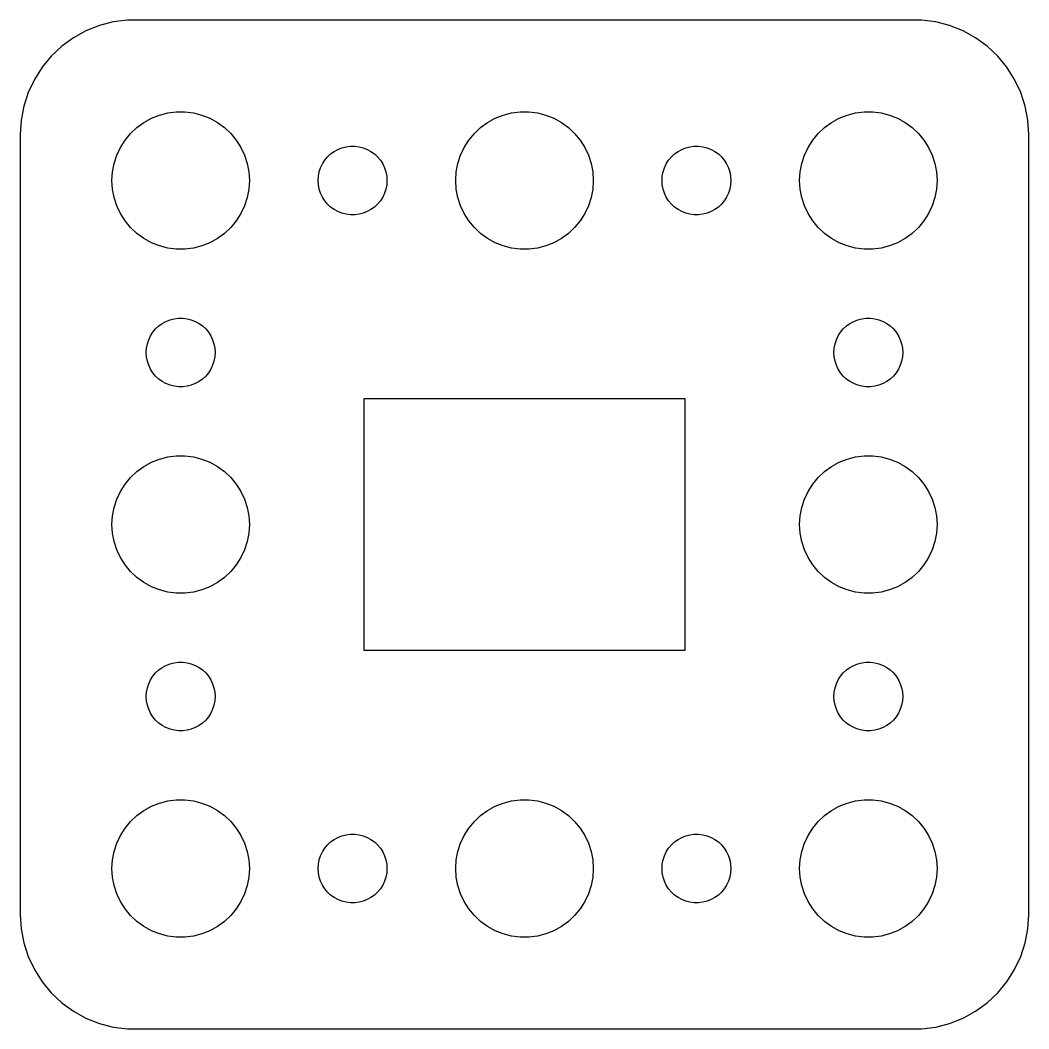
# Model space of a CAD drawing. Header units: metres. Extents: x -22 to 22, y 86 to 184.
# Drawn here: x -22 to 22, y 140.01 to 183.99 of the extents above; entities that cross this region are included whole.
import ezdxf

# ---------------------------------------------------------------- set-up
doc = ezdxf.new("R2010")
doc.units = ezdxf.units.M

msp = doc.modelspace()

# ---------------------------------------------------------------- linework, layer by layer
for p, q in [((-17.3139, 183.99), (-17.9369, 183.911)), ((17.3139, 183.99), (-17.3139, 183.99)), ((17.9369, 183.911), (17.3139, 183.99)), ((-19.1289, 183.524), (-19.6791, 183.222)), ((-18.5451, 183.755), (-19.1289, 183.524)), ((-17.9369, 183.911), (-18.5451, 183.755)), ((18.5451, 183.755), (17.9369, 183.911)), ((19.1289, 183.524), (18.5451, 183.755)), ((19.6791, 183.222), (19.1289, 183.524)), ((-19.6791, 183.222), (-20.1871, 182.853)), ((20.1871, 182.853), (19.6791, 183.222)), ((-20.1871, 182.853), (-20.6448, 182.423)), ((20.6448, 182.423), (20.1871, 182.853)), ((-20.6448, 182.423), (-21.0451, 181.939)), ((21.0451, 181.939), (20.6448, 182.423)), ((-21.0451, 181.939), (-21.3815, 181.409)), ((21.3815, 181.409), (21.0451, 181.939)), ((-21.3815, 181.409), (-21.6489, 180.841)), ((21.6489, 180.841), (21.3815, 181.409)), ((-21.6489, 180.841), (-21.8429, 180.243)), ((21.8429, 180.243), (21.6489, 180.841)), ((-21.8429, 180.243), (-21.9606, 179.627)), ((-15.5621, 179.947), (-15.1884, 179.994)), ((-15.1884, 179.994), (-14.8116, 179.994)), ((-14.8116, 179.994), (-14.4379, 179.947)), ((-0.56213, 179.947), (-0.18837, 179.994)), ((-0.18837, 179.994), (0.18837, 179.994)), ((0.18837, 179.994), (0.56213, 179.947)), ((14.4379, 179.947), (14.8116, 179.994)), ((14.8116, 179.994), (15.1884, 179.994)), ((15.1884, 179.994), (15.5621, 179.947)), ((21.9606, 179.627), (21.8429, 180.243)), ((-21.9606, 179.627), (-22, 179)), ((-16.9123, 179.312), (-16.6075, 179.533)), ((-16.6075, 179.533), (-16.2773, 179.714)), ((-16.2773, 179.714), (-15.927, 179.853)), ((-15.927, 179.853), (-15.5621, 179.947)), ((-14.4379, 179.947), (-14.0729, 179.853)), ((-14.0729, 179.853), (-13.7227, 179.714)), ((-13.7227, 179.714), (-13.3925, 179.533)), ((-13.3925, 179.533), (-13.0877, 179.312)), ((-1.91226, 179.312), (-1.60747, 179.533)), ((-1.60747, 179.533), (-1.27733, 179.714)), ((-1.27733, 179.714), (-0.92705, 179.853)), ((-0.92705, 179.853), (-0.56213, 179.947)), ((0.56213, 179.947), (0.92705, 179.853)), ((0.92705, 179.853), (1.27733, 179.714)), ((1.27733, 179.714), (1.60747, 179.533)), ((1.60747, 179.533), (1.91226, 179.312)), ((13.0877, 179.312), (13.3925, 179.533)), ((13.3925, 179.533), (13.7227, 179.714)), ((13.7227, 179.714), (14.0729, 179.853)), ((14.0729, 179.853), (14.4379, 179.947)), ((15.5621, 179.947), (15.927, 179.853)), ((15.927, 179.853), (16.2773, 179.714)), ((16.2773, 179.714), (16.6075, 179.533)), ((16.6075, 179.533), (16.9123, 179.312)), ((22, 179), (21.9606, 179.627)), ((-17.1869, 179.054), (-16.9123, 179.312)), ((-13.0877, 179.312), (-12.8131, 179.054)), ((-2.1869, 179.054), (-1.91226, 179.312)), ((1.91226, 179.312), (2.1869, 179.054)), ((12.8131, 179.054), (13.0877, 179.312)), ((16.9123, 179.312), (17.1869, 179.054)), ((-22, 179), (-22, 145)), ((-17.6289, 178.445), (-17.427, 178.763)), ((-17.427, 178.763), (-17.1869, 179.054)), ((-12.8131, 179.054), (-12.5729, 178.763)), ((-12.5729, 178.763), (-12.3711, 178.445)), ((-2.62891, 178.445), (-2.42705, 178.763)), ((-2.42705, 178.763), (-2.1869, 179.054)), ((2.1869, 179.054), (2.42705, 178.763)), ((2.42705, 178.763), (2.62891, 178.445)), ((12.3711, 178.445), (12.5729, 178.763)), ((12.5729, 178.763), (12.8131, 179.054)), ((17.1869, 179.054), (17.427, 178.763)), ((17.427, 178.763), (17.6289, 178.445)), ((22, 145), (22, 179)), ((-17.7893, 178.104), (-17.6289, 178.445)), ((-12.3711, 178.445), (-12.2107, 178.104)), ((-8.45613, 178.156), (-8.30373, 178.266)), ((-8.30373, 178.266), (-8.13866, 178.357)), ((-8.13866, 178.357), (-7.96352, 178.427)), ((-7.96352, 178.427), (-7.78107, 178.473)), ((-7.78107, 178.473), (-7.59418, 178.497)), ((-7.59418, 178.497), (-7.40581, 178.497)), ((-7.40581, 178.497), (-7.21892, 178.473)), ((-7.21892, 178.473), (-7.03647, 178.427)), ((-7.03647, 178.427), (-6.86133, 178.357)), ((-6.86133, 178.357), (-6.69626, 178.266)), ((-6.69626, 178.266), (-6.54385, 178.156)), ((-2.78932, 178.104), (-2.62891, 178.445)), ((2.62891, 178.445), (2.78932, 178.104)), ((6.54385, 178.156), (6.69626, 178.266)), ((6.69626, 178.266), (6.86133, 178.357)), ((6.86133, 178.357), (7.03647, 178.427)), ((7.03647, 178.427), (7.21892, 178.473)), ((7.21892, 178.473), (7.40581, 178.497)), ((7.40581, 178.497), (7.59418, 178.497)), ((7.59418, 178.497), (7.78107, 178.473)), ((7.78107, 178.473), (7.96352, 178.427)), ((7.96352, 178.427), (8.13866, 178.357)), ((8.13866, 178.357), (8.30373, 178.266)), ((8.30373, 178.266), (8.45613, 178.156)), ((12.2107, 178.104), (12.3711, 178.445)), ((17.6289, 178.445), (17.7893, 178.104)), ((-17.9057, 177.746), (-17.7893, 178.104)), ((-12.2107, 178.104), (-12.0942, 177.746)), ((-8.81445, 177.723), (-8.71352, 177.882)), ((-8.71352, 177.882), (-8.59344, 178.027)), ((-8.59344, 178.027), (-8.45613, 178.156)), ((-6.54385, 178.156), (-6.40654, 178.027)), ((-6.40654, 178.027), (-6.28647, 177.882)), ((-6.28647, 177.882), (-6.18553, 177.723)), ((-2.90575, 177.746), (-2.78932, 178.104)), ((2.78932, 178.104), (2.90575, 177.746)), ((6.18553, 177.723), (6.28647, 177.882)), ((6.28647, 177.882), (6.40654, 178.027)), ((6.40654, 178.027), (6.54385, 178.156)), ((8.45613, 178.156), (8.59344, 178.027)), ((8.59344, 178.027), (8.71352, 177.882)), ((8.71352, 177.882), (8.81445, 177.723)), ((12.0942, 177.746), (12.2107, 178.104)), ((17.7893, 178.104), (17.9057, 177.746)), ((-18, 177), (-17.9763, 177.376)), ((-17.9763, 177.376), (-17.9057, 177.746)), ((-12.0942, 177.746), (-12.0237, 177.376)), ((-12.0237, 177.376), (-12, 177)), ((-8.98816, 177.188), (-8.95287, 177.373)), ((-8.95287, 177.373), (-8.89465, 177.552)), ((-8.89465, 177.552), (-8.81445, 177.723)), ((-6.18553, 177.723), (-6.10533, 177.552)), ((-6.10533, 177.552), (-6.04712, 177.373)), ((-6.04712, 177.373), (-6.01183, 177.188)), ((-3, 177), (-2.97633, 177.376)), ((-2.97633, 177.376), (-2.90575, 177.746)), ((2.90575, 177.746), (2.97633, 177.376)), ((2.97633, 177.376), (3, 177)), ((6.01183, 177.188), (6.04712, 177.373)), ((6.04712, 177.373), (6.10533, 177.552)), ((6.10533, 177.552), (6.18553, 177.723)), ((8.81445, 177.723), (8.89465, 177.552)), ((8.89465, 177.552), (8.95287, 177.373)), ((8.95287, 177.373), (8.98816, 177.188)), ((12, 177), (12.0237, 177.376)), ((12.0237, 177.376), (12.0942, 177.746)), ((17.9057, 177.746), (17.9763, 177.376)), ((17.9763, 177.376), (18, 177)), ((-17.9763, 176.624), (-18, 177)), ((-12, 177), (-12.0237, 176.624)), ((-9, 177), (-8.98816, 177.188)), ((-8.98816, 176.812), (-9, 177)), ((-6.01183, 177.188), (-6, 177)), ((-6, 177), (-6.01183, 176.812)), ((-2.97633, 176.624), (-3, 177)), ((3, 177), (2.97633, 176.624)), ((6, 177), (6.01183, 177.188)), ((6.01183, 176.812), (6, 177)), ((8.98816, 177.188), (9, 177)), ((9, 177), (8.98816, 176.812)), ((12.0237, 176.624), (12, 177)), ((18, 177), (17.9763, 176.624)), ((-17.9057, 176.254), (-17.9763, 176.624)), ((-12.0237, 176.624), (-12.0942, 176.254)), ((-8.95287, 176.627), (-8.98816, 176.812)), ((-8.89465, 176.448), (-8.95287, 176.627)), ((-8.81445, 176.277), (-8.89465, 176.448)), ((-6.10533, 176.448), (-6.18553, 176.277)), ((-6.04712, 176.627), (-6.10533, 176.448)), ((-6.01183, 176.812), (-6.04712, 176.627)), ((-2.90575, 176.254), (-2.97633, 176.624)), ((2.97633, 176.624), (2.90575, 176.254)), ((6.04712, 176.627), (6.01183, 176.812)), ((6.10533, 176.448), (6.04712, 176.627)), ((6.18553, 176.277), (6.10533, 176.448)), ((8.89465, 176.448), (8.81445, 176.277)), ((8.95287, 176.627), (8.89465, 176.448)), ((8.98816, 176.812), (8.95287, 176.627)), ((12.0942, 176.254), (12.0237, 176.624)), ((17.9763, 176.624), (17.9057, 176.254)), ((-17.7893, 175.896), (-17.9057, 176.254)), ((-12.0942, 176.254), (-12.2107, 175.896)), ((-8.71352, 176.118), (-8.81445, 176.277)), ((-8.59344, 175.973), (-8.71352, 176.118)), ((-6.28647, 176.118), (-6.40654, 175.973)), ((-6.18553, 176.277), (-6.28647, 176.118)), ((-2.78932, 175.896), (-2.90575, 176.254)), ((2.90575, 176.254), (2.78932, 175.896)), ((6.28647, 176.118), (6.18553, 176.277)), ((6.40654, 175.973), (6.28647, 176.118)), ((8.71352, 176.118), (8.59344, 175.973)), ((8.81445, 176.277), (8.71352, 176.118)), ((12.2107, 175.896), (12.0942, 176.254)), ((17.9057, 176.254), (17.7893, 175.896)), ((-17.6289, 175.555), (-17.7893, 175.896)), ((-12.2107, 175.896), (-12.3711, 175.555)), ((-8.45613, 175.844), (-8.59344, 175.973)), ((-8.30373, 175.734), (-8.45613, 175.844)), ((-8.13866, 175.643), (-8.30373, 175.734)), ((-7.96352, 175.573), (-8.13866, 175.643)), ((-7.78107, 175.527), (-7.96352, 175.573)), ((-7.03647, 175.573), (-7.21892, 175.527)), ((-6.86133, 175.643), (-7.03647, 175.573)), ((-6.69626, 175.734), (-6.86133, 175.643)), ((-6.54385, 175.844), (-6.69626, 175.734)), ((-6.40654, 175.973), (-6.54385, 175.844)), ((-2.62891, 175.555), (-2.78932, 175.896)), ((2.78932, 175.896), (2.62891, 175.555)), ((6.54385, 175.844), (6.40654, 175.973)), ((6.69626, 175.734), (6.54385, 175.844)), ((6.86133, 175.643), (6.69626, 175.734)), ((7.03647, 175.573), (6.86133, 175.643)), ((7.21892, 175.527), (7.03647, 175.573)), ((7.96352, 175.573), (7.78107, 175.527)), ((8.13866, 175.643), (7.96352, 175.573)), ((8.30373, 175.734), (8.13866, 175.643)), ((8.45613, 175.844), (8.30373, 175.734)), ((8.59344, 175.973), (8.45613, 175.844)), ((12.3711, 175.555), (12.2107, 175.896)), ((17.7893, 175.896), (17.6289, 175.555)), ((-17.427, 175.237), (-17.6289, 175.555)), ((-17.1869, 174.946), (-17.427, 175.237)), ((-12.5729, 175.237), (-12.8131, 174.946)), ((-12.3711, 175.555), (-12.5729, 175.237)), ((-7.59418, 175.503), (-7.78107, 175.527)), ((-7.40581, 175.503), (-7.59418, 175.503)), ((-7.21892, 175.527), (-7.40581, 175.503)), ((-2.42705, 175.237), (-2.62891, 175.555)), ((-2.1869, 174.946), (-2.42705, 175.237)), ((2.42705, 175.237), (2.1869, 174.946)), ((2.62891, 175.555), (2.42705, 175.237)), ((7.40581, 175.503), (7.21892, 175.527)), ((7.59418, 175.503), (7.40581, 175.503)), ((7.78107, 175.527), (7.59418, 175.503)), ((12.5729, 175.237), (12.3711, 175.555)), ((12.8131, 174.946), (12.5729, 175.237)), ((17.427, 175.237), (17.1869, 174.946)), ((17.6289, 175.555), (17.427, 175.237)), ((-16.9123, 174.688), (-17.1869, 174.946)), ((-16.6075, 174.467), (-16.9123, 174.688)), ((-13.0877, 174.688), (-13.3925, 174.467)), ((-12.8131, 174.946), (-13.0877, 174.688)), ((-1.91226, 174.688), (-2.1869, 174.946)), ((-1.60747, 174.467), (-1.91226, 174.688)), ((1.91226, 174.688), (1.60747, 174.467)), ((2.1869, 174.946), (1.91226, 174.688)), ((13.0877, 174.688), (12.8131, 174.946)), ((13.3925, 174.467), (13.0877, 174.688)), ((16.9123, 174.688), (16.6075, 174.467)), ((17.1869, 174.946), (16.9123, 174.688)), ((-16.2773, 174.286), (-16.6075, 174.467)), ((-15.927, 174.147), (-16.2773, 174.286)), ((-13.7227, 174.286), (-14.0729, 174.147)), ((-13.3925, 174.467), (-13.7227, 174.286)), ((-1.27733, 174.286), (-1.60747, 174.467)), ((-0.92705, 174.147), (-1.27733, 174.286)), ((1.27733, 174.286), (0.92705, 174.147)), ((1.60747, 174.467), (1.27733, 174.286)), ((13.7227, 174.286), (13.3925, 174.467)), ((14.0729, 174.147), (13.7227, 174.286)), ((16.2773, 174.286), (15.927, 174.147)), ((16.6075, 174.467), (16.2773, 174.286)), ((-15.5621, 174.053), (-15.927, 174.147)), ((-15.1884, 174.006), (-15.5621, 174.053)), ((-14.8116, 174.006), (-15.1884, 174.006)), ((-14.4379, 174.053), (-14.8116, 174.006)), ((-14.0729, 174.147), (-14.4379, 174.053)), ((-0.56213, 174.053), (-0.92705, 174.147)), ((-0.18837, 174.006), (-0.56213, 174.053)), ((0.18837, 174.006), (-0.18837, 174.006)), ((0.56213, 174.053), (0.18837, 174.006)), ((0.92705, 174.147), (0.56213, 174.053)), ((14.4379, 174.053), (14.0729, 174.147)), ((14.8116, 174.006), (14.4379, 174.053)), ((15.1884, 174.006), (14.8116, 174.006)), ((15.5621, 174.053), (15.1884, 174.006)), ((15.927, 174.147), (15.5621, 174.053)), ((-15.9561, 170.656), (-15.8037, 170.766)), ((-15.8037, 170.766), (-15.6387, 170.857)), ((-15.6387, 170.857), (-15.4635, 170.927)), ((-15.4635, 170.927), (-15.2811, 170.973)), ((-15.2811, 170.973), (-15.0942, 170.997)), ((-15.0942, 170.997), (-14.9058, 170.997)), ((-14.9058, 170.997), (-14.7189, 170.973)), ((-14.7189, 170.973), (-14.5365, 170.927)), ((-14.5365, 170.927), (-14.3613, 170.857)), ((-14.3613, 170.857), (-14.1963, 170.766)), ((-14.1963, 170.766), (-14.0439, 170.656)), ((14.0439, 170.656), (14.1963, 170.766)), ((14.1963, 170.766), (14.3613, 170.857)), ((14.3613, 170.857), (14.5365, 170.927)), ((14.5365, 170.927), (14.7189, 170.973)), ((14.7189, 170.973), (14.9058, 170.997)), ((14.9058, 170.997), (15.0942, 170.997)), ((15.0942, 170.997), (15.2811, 170.973)), ((15.2811, 170.973), (15.4635, 170.927)), ((15.4635, 170.927), (15.6387, 170.857)), ((15.6387, 170.857), (15.8037, 170.766)), ((15.8037, 170.766), (15.9561, 170.656)), ((-16.3145, 170.223), (-16.2135, 170.382)), ((-16.2135, 170.382), (-16.0934, 170.527)), ((-16.0934, 170.527), (-15.9561, 170.656)), ((-14.0439, 170.656), (-13.9065, 170.527)), ((-13.9065, 170.527), (-13.7865, 170.382)), ((-13.7865, 170.382), (-13.6855, 170.223)), ((13.6855, 170.223), (13.7865, 170.382)), ((13.7865, 170.382), (13.9065, 170.527)), ((13.9065, 170.527), (14.0439, 170.656)), ((15.9561, 170.656), (16.0934, 170.527)), ((16.0934, 170.527), (16.2135, 170.382)), ((16.2135, 170.382), (16.3145, 170.223)), ((-16.4882, 169.688), (-16.4529, 169.873)), ((-16.4529, 169.873), (-16.3947, 170.052)), ((-16.3947, 170.052), (-16.3145, 170.223)), ((-13.6855, 170.223), (-13.6053, 170.052)), ((-13.6053, 170.052), (-13.5471, 169.873)), ((-13.5471, 169.873), (-13.5118, 169.688)), ((13.5118, 169.688), (13.5471, 169.873)), ((13.5471, 169.873), (13.6053, 170.052)), ((13.6053, 170.052), (13.6855, 170.223)), ((16.3145, 170.223), (16.3947, 170.052)), ((16.3947, 170.052), (16.4529, 169.873)), ((16.4529, 169.873), (16.4882, 169.688)), ((-16.5, 169.5), (-16.4882, 169.688)), ((-16.4882, 169.312), (-16.5, 169.5)), ((-13.5118, 169.688), (-13.5, 169.5)), ((-13.5, 169.5), (-13.5118, 169.312)), ((13.5, 169.5), (13.5118, 169.688)), ((13.5118, 169.312), (13.5, 169.5)), ((16.4882, 169.688), (16.5, 169.5)), ((16.5, 169.5), (16.4882, 169.312)), ((-16.4529, 169.127), (-16.4882, 169.312)), ((-16.3947, 168.948), (-16.4529, 169.127)), ((-13.5471, 169.127), (-13.6053, 168.948)), ((-13.5118, 169.312), (-13.5471, 169.127)), ((13.5471, 169.127), (13.5118, 169.312)), ((13.6053, 168.948), (13.5471, 169.127)), ((16.4529, 169.127), (16.3947, 168.948)), ((16.4882, 169.312), (16.4529, 169.127)), ((-16.3145, 168.777), (-16.3947, 168.948)), ((-16.2135, 168.618), (-16.3145, 168.777)), ((-16.0934, 168.473), (-16.2135, 168.618)), ((-13.7865, 168.618), (-13.9065, 168.473)), ((-13.6855, 168.777), (-13.7865, 168.618)), ((-13.6053, 168.948), (-13.6855, 168.777)), ((13.6855, 168.777), (13.6053, 168.948)), ((13.7865, 168.618), (13.6855, 168.777)), ((13.9065, 168.473), (13.7865, 168.618)), ((16.2135, 168.618), (16.0934, 168.473)), ((16.3145, 168.777), (16.2135, 168.618)), ((16.3947, 168.948), (16.3145, 168.777)), ((-15.9561, 168.344), (-16.0934, 168.473)), ((-15.8037, 168.234), (-15.9561, 168.344)), ((-15.6387, 168.143), (-15.8037, 168.234)), ((-15.4635, 168.073), (-15.6387, 168.143)), ((-14.3613, 168.143), (-14.5365, 168.073)), ((-14.1963, 168.234), (-14.3613, 168.143)), ((-14.0439, 168.344), (-14.1963, 168.234)), ((-13.9065, 168.473), (-14.0439, 168.344)), ((14.0439, 168.344), (13.9065, 168.473)), ((14.1963, 168.234), (14.0439, 168.344)), ((14.3613, 168.143), (14.1963, 168.234)), ((14.5365, 168.073), (14.3613, 168.143)), ((15.6387, 168.143), (15.4635, 168.073)), ((15.8037, 168.234), (15.6387, 168.143)), ((15.9561, 168.344), (15.8037, 168.234)), ((16.0934, 168.473), (15.9561, 168.344)), ((-15.2811, 168.027), (-15.4635, 168.073)), ((-15.0942, 168.003), (-15.2811, 168.027)), ((-14.9058, 168.003), (-15.0942, 168.003)), ((-14.7189, 168.027), (-14.9058, 168.003)), ((-14.5365, 168.073), (-14.7189, 168.027)), ((14.7189, 168.027), (14.5365, 168.073)), ((14.9058, 168.003), (14.7189, 168.027)), ((15.0942, 168.003), (14.9058, 168.003)), ((15.2811, 168.027), (15.0942, 168.003)), ((15.4635, 168.073), (15.2811, 168.027)), ((-7, 156.5), (-7, 167.5)), ((-7, 167.5), (7, 167.5)), ((7, 167.5), (7, 156.5)), ((-16.6075, 164.533), (-16.2773, 164.714)), ((-16.2773, 164.714), (-15.927, 164.853)), ((-15.927, 164.853), (-15.5621, 164.947)), ((-15.5621, 164.947), (-15.1884, 164.994)), ((-15.1884, 164.994), (-14.8116, 164.994)), ((-14.8116, 164.994), (-14.4379, 164.947)), ((-14.4379, 164.947), (-14.0729, 164.853)), ((-14.0729, 164.853), (-13.7227, 164.714)), ((-13.7227, 164.714), (-13.3925, 164.533)), ((13.3925, 164.533), (13.7227, 164.714)), ((13.7227, 164.714), (14.0729, 164.853)), ((14.0729, 164.853), (14.4379, 164.947)), ((14.4379, 164.947), (14.8116, 164.994)), ((14.8116, 164.994), (15.1884, 164.994)), ((15.1884, 164.994), (15.5621, 164.947)), ((15.5621, 164.947), (15.927, 164.853)), ((15.927, 164.853), (16.2773, 164.714)), ((16.2773, 164.714), (16.6075, 164.533)), ((-17.1869, 164.054), (-16.9123, 164.312)), ((-16.9123, 164.312), (-16.6075, 164.533)), ((-13.3925, 164.533), (-13.0877, 164.312)), ((-13.0877, 164.312), (-12.8131, 164.054)), ((12.8131, 164.054), (13.0877, 164.312)), ((13.0877, 164.312), (13.3925, 164.533)), ((16.6075, 164.533), (16.9123, 164.312)), ((16.9123, 164.312), (17.1869, 164.054)), ((-17.6289, 163.445), (-17.427, 163.763)), ((-17.427, 163.763), (-17.1869, 164.054)), ((-12.8131, 164.054), (-12.5729, 163.763)), ((-12.5729, 163.763), (-12.3711, 163.445)), ((12.3711, 163.445), (12.5729, 163.763)), ((12.5729, 163.763), (12.8131, 164.054)), ((17.1869, 164.054), (17.427, 163.763)), ((17.427, 163.763), (17.6289, 163.445)), ((-17.7893, 163.104), (-17.6289, 163.445)), ((-12.3711, 163.445), (-12.2107, 163.104)), ((12.2107, 163.104), (12.3711, 163.445)), ((17.6289, 163.445), (17.7893, 163.104)), ((-17.9057, 162.746), (-17.7893, 163.104)), ((-12.2107, 163.104), (-12.0942, 162.746)), ((12.0942, 162.746), (12.2107, 163.104)), ((17.7893, 163.104), (17.9057, 162.746)), ((-18, 162), (-17.9763, 162.376)), ((-17.9763, 162.376), (-17.9057, 162.746)), ((-12.0942, 162.746), (-12.0237, 162.376)), ((-12.0237, 162.376), (-12, 162)), ((12, 162), (12.0237, 162.376)), ((12.0237, 162.376), (12.0942, 162.746)), ((17.9057, 162.746), (17.9763, 162.376)), ((17.9763, 162.376), (18, 162)), ((-17.9763, 161.624), (-18, 162)), ((-12, 162), (-12.0237, 161.624)), ((12.0237, 161.624), (12, 162)), ((18, 162), (17.9763, 161.624)), ((-17.9057, 161.254), (-17.9763, 161.624)), ((-12.0237, 161.624), (-12.0942, 161.254)), ((12.0942, 161.254), (12.0237, 161.624)), ((17.9763, 161.624), (17.9057, 161.254)), ((-17.7893, 160.896), (-17.9057, 161.254)), ((-12.0942, 161.254), (-12.2107, 160.896)), ((12.2107, 160.896), (12.0942, 161.254)), ((17.9057, 161.254), (17.7893, 160.896)), ((-17.6289, 160.555), (-17.7893, 160.896)), ((-12.2107, 160.896), (-12.3711, 160.555)), ((12.3711, 160.555), (12.2107, 160.896)), ((17.7893, 160.896), (17.6289, 160.555)), ((-17.427, 160.237), (-17.6289, 160.555)), ((-17.1869, 159.946), (-17.427, 160.237)), ((-12.5729, 160.237), (-12.8131, 159.946)), ((-12.3711, 160.555), (-12.5729, 160.237)), ((12.5729, 160.237), (12.3711, 160.555)), ((12.8131, 159.946), (12.5729, 160.237)), ((17.427, 160.237), (17.1869, 159.946)), ((17.6289, 160.555), (17.427, 160.237)), ((-16.9123, 159.688), (-17.1869, 159.946)), ((-12.8131, 159.946), (-13.0877, 159.688)), ((13.0877, 159.688), (12.8131, 159.946)), ((17.1869, 159.946), (16.9123, 159.688)), ((-16.6075, 159.467), (-16.9123, 159.688)), ((-16.2773, 159.286), (-16.6075, 159.467)), ((-15.927, 159.147), (-16.2773, 159.286)), ((-13.7227, 159.286), (-14.0729, 159.147)), ((-13.3925, 159.467), (-13.7227, 159.286)), ((-13.0877, 159.688), (-13.3925, 159.467)), ((13.3925, 159.467), (13.0877, 159.688)), ((13.7227, 159.286), (13.3925, 159.467)), ((14.0729, 159.147), (13.7227, 159.286)), ((16.2773, 159.286), (15.927, 159.147)), ((16.6075, 159.467), (16.2773, 159.286)), ((16.9123, 159.688), (16.6075, 159.467)), ((-15.5621, 159.053), (-15.927, 159.147)), ((-15.1884, 159.006), (-15.5621, 159.053)), ((-14.8116, 159.006), (-15.1884, 159.006)), ((-14.4379, 159.053), (-14.8116, 159.006)), ((-14.0729, 159.147), (-14.4379, 159.053)), ((14.4379, 159.053), (14.0729, 159.147)), ((14.8116, 159.006), (14.4379, 159.053)), ((15.1884, 159.006), (14.8116, 159.006)), ((15.5621, 159.053), (15.1884, 159.006)), ((15.927, 159.147), (15.5621, 159.053)), ((7, 156.5), (-7, 156.5)), ((-15.9561, 155.656), (-15.8037, 155.766)), ((-15.8037, 155.766), (-15.6387, 155.857)), ((-15.6387, 155.857), (-15.4635, 155.927)), ((-15.4635, 155.927), (-15.2811, 155.973)), ((-15.2811, 155.973), (-15.0942, 155.997)), ((-15.0942, 155.997), (-14.9058, 155.997)), ((-14.9058, 155.997), (-14.7189, 155.973)), ((-14.7189, 155.973), (-14.5365, 155.927)), ((-14.5365, 155.927), (-14.3613, 155.857)), ((-14.3613, 155.857), (-14.1963, 155.766)), ((-14.1963, 155.766), (-14.0439, 155.656)), ((14.0439, 155.656), (14.1963, 155.766)), ((14.1963, 155.766), (14.3613, 155.857)), ((14.3613, 155.857), (14.5365, 155.927)), ((14.5365, 155.927), (14.7189, 155.973)), ((14.7189, 155.973), (14.9058, 155.997)), ((14.9058, 155.997), (15.0942, 155.997)), ((15.0942, 155.997), (15.2811, 155.973)), ((15.2811, 155.973), (15.4635, 155.927)), ((15.4635, 155.927), (15.6387, 155.857)), ((15.6387, 155.857), (15.8037, 155.766)), ((15.8037, 155.766), (15.9561, 155.656)), ((-16.3145, 155.223), (-16.2135, 155.382)), ((-16.2135, 155.382), (-16.0934, 155.527)), ((-16.0934, 155.527), (-15.9561, 155.656)), ((-14.0439, 155.656), (-13.9065, 155.527)), ((-13.9065, 155.527), (-13.7865, 155.382)), ((-13.7865, 155.382), (-13.6855, 155.223)), ((13.6855, 155.223), (13.7865, 155.382)), ((13.7865, 155.382), (13.9065, 155.527)), ((13.9065, 155.527), (14.0439, 155.656)), ((15.9561, 155.656), (16.0934, 155.527)), ((16.0934, 155.527), (16.2135, 155.382)), ((16.2135, 155.382), (16.3145, 155.223)), ((-16.4529, 154.873), (-16.3947, 155.052)), ((-16.3947, 155.052), (-16.3145, 155.223)), ((-13.6855, 155.223), (-13.6053, 155.052)), ((-13.6053, 155.052), (-13.5471, 154.873)), ((13.5471, 154.873), (13.6053, 155.052)), ((13.6053, 155.052), (13.6855, 155.223)), ((16.3145, 155.223), (16.3947, 155.052)), ((16.3947, 155.052), (16.4529, 154.873)), ((-16.5, 154.5), (-16.4882, 154.688)), ((-16.4882, 154.312), (-16.5, 154.5)), ((-16.4882, 154.688), (-16.4529, 154.873)), ((-13.5471, 154.873), (-13.5118, 154.688)), ((-13.5118, 154.688), (-13.5, 154.5)), ((-13.5, 154.5), (-13.5118, 154.312)), ((13.5, 154.5), (13.5118, 154.688)), ((13.5118, 154.312), (13.5, 154.5)), ((13.5118, 154.688), (13.5471, 154.873)), ((16.4529, 154.873), (16.4882, 154.688)), ((16.4882, 154.688), (16.5, 154.5)), ((16.5, 154.5), (16.4882, 154.312)), ((-16.4529, 154.127), (-16.4882, 154.312)), ((-16.3947, 153.948), (-16.4529, 154.127)), ((-13.5471, 154.127), (-13.6053, 153.948)), ((-13.5118, 154.312), (-13.5471, 154.127)), ((13.5471, 154.127), (13.5118, 154.312)), ((13.6053, 153.948), (13.5471, 154.127)), ((16.4529, 154.127), (16.3947, 153.948)), ((16.4882, 154.312), (16.4529, 154.127)), ((-16.3145, 153.777), (-16.3947, 153.948)), ((-16.2135, 153.618), (-16.3145, 153.777)), ((-16.0934, 153.473), (-16.2135, 153.618)), ((-13.7865, 153.618), (-13.9065, 153.473)), ((-13.6855, 153.777), (-13.7865, 153.618)), ((-13.6053, 153.948), (-13.6855, 153.777)), ((13.6855, 153.777), (13.6053, 153.948)), ((13.7865, 153.618), (13.6855, 153.777)), ((13.9065, 153.473), (13.7865, 153.618)), ((16.2135, 153.618), (16.0934, 153.473)), ((16.3145, 153.777), (16.2135, 153.618)), ((16.3947, 153.948), (16.3145, 153.777)), ((-15.9561, 153.344), (-16.0934, 153.473)), ((-15.8037, 153.234), (-15.9561, 153.344)), ((-15.6387, 153.143), (-15.8037, 153.234)), ((-15.4635, 153.073), (-15.6387, 153.143)), ((-14.3613, 153.143), (-14.5365, 153.073)), ((-14.1963, 153.234), (-14.3613, 153.143)), ((-14.0439, 153.344), (-14.1963, 153.234)), ((-13.9065, 153.473), (-14.0439, 153.344)), ((14.0439, 153.344), (13.9065, 153.473)), ((14.1963, 153.234), (14.0439, 153.344)), ((14.3613, 153.143), (14.1963, 153.234)), ((14.5365, 153.073), (14.3613, 153.143)), ((15.6387, 153.143), (15.4635, 153.073)), ((15.8037, 153.234), (15.6387, 153.143)), ((15.9561, 153.344), (15.8037, 153.234)), ((16.0934, 153.473), (15.9561, 153.344)), ((-15.2811, 153.027), (-15.4635, 153.073)), ((-15.0942, 153.003), (-15.2811, 153.027)), ((-14.9058, 153.003), (-15.0942, 153.003)), ((-14.7189, 153.027), (-14.9058, 153.003)), ((-14.5365, 153.073), (-14.7189, 153.027)), ((14.7189, 153.027), (14.5365, 153.073)), ((14.9058, 153.003), (14.7189, 153.027)), ((15.0942, 153.003), (14.9058, 153.003)), ((15.2811, 153.027), (15.0942, 153.003)), ((15.4635, 153.073), (15.2811, 153.027)), ((-16.6075, 149.533), (-16.2773, 149.714)), ((-16.2773, 149.714), (-15.927, 149.853)), ((-15.927, 149.853), (-15.5621, 149.947)), ((-15.5621, 149.947), (-15.1884, 149.994)), ((-15.1884, 149.994), (-14.8116, 149.994)), ((-14.8116, 149.994), (-14.4379, 149.947)), ((-14.4379, 149.947), (-14.0729, 149.853)), ((-14.0729, 149.853), (-13.7227, 149.714)), ((-13.7227, 149.714), (-13.3925, 149.533)), ((-1.60747, 149.533), (-1.27733, 149.714)), ((-1.27733, 149.714), (-0.92705, 149.853)), ((-0.92705, 149.853), (-0.56213, 149.947)), ((-0.56213, 149.947), (-0.18837, 149.994)), ((-0.18837, 149.994), (0.18837, 149.994)), ((0.18837, 149.994), (0.56213, 149.947)), ((0.56213, 149.947), (0.92705, 149.853)), ((0.92705, 149.853), (1.27733, 149.714)), ((1.27733, 149.714), (1.60747, 149.533)), ((13.3925, 149.533), (13.7227, 149.714)), ((13.7227, 149.714), (14.0729, 149.853)), ((14.0729, 149.853), (14.4379, 149.947)), ((14.4379, 149.947), (14.8116, 149.994)), ((14.8116, 149.994), (15.1884, 149.994)), ((15.1884, 149.994), (15.5621, 149.947)), ((15.5621, 149.947), (15.927, 149.853)), ((15.927, 149.853), (16.2773, 149.714)), ((16.2773, 149.714), (16.6075, 149.533)), ((-17.1869, 149.054), (-16.9123, 149.312)), ((-16.9123, 149.312), (-16.6075, 149.533)), ((-13.3925, 149.533), (-13.0877, 149.312)), ((-13.0877, 149.312), (-12.8131, 149.054)), ((-2.1869, 149.054), (-1.91226, 149.312)), ((-1.91226, 149.312), (-1.60747, 149.533)), ((1.60747, 149.533), (1.91226, 149.312)), ((1.91226, 149.312), (2.1869, 149.054)), ((12.8131, 149.054), (13.0877, 149.312)), ((13.0877, 149.312), (13.3925, 149.533)), ((16.6075, 149.533), (16.9123, 149.312)), ((16.9123, 149.312), (17.1869, 149.054)), ((-17.6289, 148.445), (-17.427, 148.763)), ((-17.427, 148.763), (-17.1869, 149.054)), ((-12.8131, 149.054), (-12.5729, 148.763)), ((-12.5729, 148.763), (-12.3711, 148.445)), ((-2.62891, 148.445), (-2.42705, 148.763)), ((-2.42705, 148.763), (-2.1869, 149.054)), ((2.1869, 149.054), (2.42705, 148.763)), ((2.42705, 148.763), (2.62891, 148.445)), ((12.3711, 148.445), (12.5729, 148.763)), ((12.5729, 148.763), (12.8131, 149.054)), ((17.1869, 149.054), (17.427, 148.763)), ((17.427, 148.763), (17.6289, 148.445)), ((-17.7893, 148.104), (-17.6289, 148.445)), ((-12.3711, 148.445), (-12.2107, 148.104)), ((-8.30373, 148.266), (-8.13866, 148.357)), ((-8.13866, 148.357), (-7.96352, 148.427)), ((-7.96352, 148.427), (-7.78107, 148.473)), ((-7.78107, 148.473), (-7.59418, 148.497)), ((-7.59418, 148.497), (-7.40581, 148.497)), ((-7.40581, 148.497), (-7.21892, 148.473)), ((-7.21892, 148.473), (-7.03647, 148.427)), ((-7.03647, 148.427), (-6.86133, 148.357)), ((-6.86133, 148.357), (-6.69626, 148.266)), ((-2.78932, 148.104), (-2.62891, 148.445)), ((2.62891, 148.445), (2.78932, 148.104)), ((6.69626, 148.266), (6.86133, 148.357)), ((6.86133, 148.357), (7.03647, 148.427)), ((7.03647, 148.427), (7.21892, 148.473)), ((7.21892, 148.473), (7.40581, 148.497)), ((7.40581, 148.497), (7.59418, 148.497)), ((7.59418, 148.497), (7.78107, 148.473)), ((7.78107, 148.473), (7.96352, 148.427)), ((7.96352, 148.427), (8.13866, 148.357)), ((8.13866, 148.357), (8.30373, 148.266)), ((12.2107, 148.104), (12.3711, 148.445)), ((17.6289, 148.445), (17.7893, 148.104)), ((-17.9057, 147.746), (-17.7893, 148.104)), ((-12.2107, 148.104), (-12.0942, 147.746)), ((-8.81445, 147.723), (-8.71352, 147.882)), ((-8.71352, 147.882), (-8.59344, 148.027)), ((-8.59344, 148.027), (-8.45613, 148.156)), ((-8.45613, 148.156), (-8.30373, 148.266)), ((-6.69626, 148.266), (-6.54385, 148.156)), ((-6.54385, 148.156), (-6.40654, 148.027)), ((-6.40654, 148.027), (-6.28647, 147.882)), ((-6.28647, 147.882), (-6.18553, 147.723)), ((-2.90575, 147.746), (-2.78932, 148.104)), ((2.78932, 148.104), (2.90575, 147.746)), ((6.18553, 147.723), (6.28647, 147.882)), ((6.28647, 147.882), (6.40654, 148.027)), ((6.40654, 148.027), (6.54385, 148.156)), ((6.54385, 148.156), (6.69626, 148.266)), ((8.30373, 148.266), (8.45613, 148.156)), ((8.45613, 148.156), (8.59344, 148.027)), ((8.59344, 148.027), (8.71352, 147.882)), ((8.71352, 147.882), (8.81445, 147.723)), ((12.0942, 147.746), (12.2107, 148.104)), ((17.7893, 148.104), (17.9057, 147.746)), ((-17.9763, 147.376), (-17.9057, 147.746)), ((-12.0942, 147.746), (-12.0237, 147.376)), ((-8.95287, 147.373), (-8.89465, 147.552)), ((-8.89465, 147.552), (-8.81445, 147.723)), ((-6.18553, 147.723), (-6.10533, 147.552)), ((-6.10533, 147.552), (-6.04712, 147.373)), ((-2.97633, 147.376), (-2.90575, 147.746)), ((2.90575, 147.746), (2.97633, 147.376)), ((6.04712, 147.373), (6.10533, 147.552)), ((6.10533, 147.552), (6.18553, 147.723)), ((8.81445, 147.723), (8.89465, 147.552)), ((8.89465, 147.552), (8.95287, 147.373)), ((12.0237, 147.376), (12.0942, 147.746)), ((17.9057, 147.746), (17.9763, 147.376)), ((-18, 147), (-17.9763, 147.376)), ((-17.9763, 146.624), (-18, 147)), ((-12.0237, 147.376), (-12, 147)), ((-12, 147), (-12.0237, 146.624)), ((-9, 147), (-8.98816, 147.188)), ((-8.98816, 146.812), (-9, 147)), ((-8.98816, 147.188), (-8.95287, 147.373)), ((-6.04712, 147.373), (-6.01183, 147.188)), ((-6.01183, 147.188), (-6, 147)), ((-6, 147), (-6.01183, 146.812)), ((-3, 147), (-2.97633, 147.376)), ((-2.97633, 146.624), (-3, 147)), ((2.97633, 147.376), (3, 147)), ((3, 147), (2.97633, 146.624)), ((6, 147), (6.01183, 147.188)), ((6.01183, 146.812), (6, 147)), ((6.01183, 147.188), (6.04712, 147.373)), ((8.95287, 147.373), (8.98816, 147.188)), ((8.98816, 147.188), (9, 147)), ((9, 147), (8.98816, 146.812)), ((12, 147), (12.0237, 147.376)), ((12.0237, 146.624), (12, 147)), ((17.9763, 147.376), (18, 147)), ((18, 147), (17.9763, 146.624)), ((-17.9057, 146.254), (-17.9763, 146.624)), ((-12.0237, 146.624), (-12.0942, 146.254)), ((-8.95287, 146.627), (-8.98816, 146.812)), ((-8.89465, 146.448), (-8.95287, 146.627)), ((-6.04712, 146.627), (-6.10533, 146.448)), ((-6.01183, 146.812), (-6.04712, 146.627)), ((-2.90575, 146.254), (-2.97633, 146.624)), ((2.97633, 146.624), (2.90575, 146.254)), ((6.04712, 146.627), (6.01183, 146.812)), ((6.10533, 146.448), (6.04712, 146.627)), ((8.95287, 146.627), (8.89465, 146.448)), ((8.98816, 146.812), (8.95287, 146.627)), ((12.0942, 146.254), (12.0237, 146.624)), ((17.9763, 146.624), (17.9057, 146.254)), ((-17.7893, 145.896), (-17.9057, 146.254)), ((-12.0942, 146.254), (-12.2107, 145.896)), ((-8.81445, 146.277), (-8.89465, 146.448)), ((-8.71352, 146.118), (-8.81445, 146.277)), ((-8.59344, 145.973), (-8.71352, 146.118)), ((-6.28647, 146.118), (-6.40654, 145.973)), ((-6.18553, 146.277), (-6.28647, 146.118)), ((-6.10533, 146.448), (-6.18553, 146.277)), ((-2.78932, 145.896), (-2.90575, 146.254)), ((2.90575, 146.254), (2.78932, 145.896)), ((6.18553, 146.277), (6.10533, 146.448)), ((6.28647, 146.118), (6.18553, 146.277)), ((6.40654, 145.973), (6.28647, 146.118)), ((8.71352, 146.118), (8.59344, 145.973)), ((8.81445, 146.277), (8.71352, 146.118)), ((8.89465, 146.448), (8.81445, 146.277)), ((12.2107, 145.896), (12.0942, 146.254)), ((17.9057, 146.254), (17.7893, 145.896)), ((-17.6289, 145.555), (-17.7893, 145.896)), ((-12.2107, 145.896), (-12.3711, 145.555)), ((-8.45613, 145.844), (-8.59344, 145.973)), ((-8.30373, 145.734), (-8.45613, 145.844)), ((-8.13866, 145.643), (-8.30373, 145.734)), ((-7.96352, 145.573), (-8.13866, 145.643)), ((-6.86133, 145.643), (-7.03647, 145.573)), ((-6.69626, 145.734), (-6.86133, 145.643)), ((-6.54385, 145.844), (-6.69626, 145.734)), ((-6.40654, 145.973), (-6.54385, 145.844)), ((-2.62891, 145.555), (-2.78932, 145.896)), ((2.78932, 145.896), (2.62891, 145.555)), ((6.54385, 145.844), (6.40654, 145.973)), ((6.69626, 145.734), (6.54385, 145.844)), ((6.86133, 145.643), (6.69626, 145.734)), ((7.03647, 145.573), (6.86133, 145.643)), ((8.13866, 145.643), (7.96352, 145.573)), ((8.30373, 145.734), (8.13866, 145.643)), ((8.45613, 145.844), (8.30373, 145.734)), ((8.59344, 145.973), (8.45613, 145.844)), ((12.3711, 145.555), (12.2107, 145.896)), ((17.7893, 145.896), (17.6289, 145.555)), ((-17.427, 145.237), (-17.6289, 145.555)), ((-17.1869, 144.946), (-17.427, 145.237)), ((-12.5729, 145.237), (-12.8131, 144.946)), ((-12.3711, 145.555), (-12.5729, 145.237)), ((-7.78107, 145.527), (-7.96352, 145.573)), ((-7.59418, 145.503), (-7.78107, 145.527)), ((-7.40581, 145.503), (-7.59418, 145.503)), ((-7.21892, 145.527), (-7.40581, 145.503)), ((-7.03647, 145.573), (-7.21892, 145.527)), ((-2.42705, 145.237), (-2.62891, 145.555)), ((-2.1869, 144.946), (-2.42705, 145.237)), ((2.42705, 145.237), (2.1869, 144.946)), ((2.62891, 145.555), (2.42705, 145.237)), ((7.21892, 145.527), (7.03647, 145.573)), ((7.40581, 145.503), (7.21892, 145.527)), ((7.59418, 145.503), (7.40581, 145.503)), ((7.78107, 145.527), (7.59418, 145.503)), ((7.96352, 145.573), (7.78107, 145.527)), ((12.5729, 145.237), (12.3711, 145.555)), ((12.8131, 144.946), (12.5729, 145.237)), ((17.427, 145.237), (17.1869, 144.946)), ((17.6289, 145.555), (17.427, 145.237)), ((-22, 145), (-21.9606, 144.373)), ((-16.9123, 144.688), (-17.1869, 144.946)), ((-12.8131, 144.946), (-13.0877, 144.688)), ((-1.91226, 144.688), (-2.1869, 144.946)), ((2.1869, 144.946), (1.91226, 144.688)), ((13.0877, 144.688), (12.8131, 144.946)), ((17.1869, 144.946), (16.9123, 144.688)), ((21.9606, 144.373), (22, 145)), ((-21.9606, 144.373), (-21.8429, 143.757)), ((-16.6075, 144.467), (-16.9123, 144.688)), ((-16.2773, 144.286), (-16.6075, 144.467)), ((-13.3925, 144.467), (-13.7227, 144.286)), ((-13.0877, 144.688), (-13.3925, 144.467)), ((-1.60747, 144.467), (-1.91226, 144.688)), ((-1.27733, 144.286), (-1.60747, 144.467)), ((1.60747, 144.467), (1.27733, 144.286)), ((1.91226, 144.688), (1.60747, 144.467)), ((13.3925, 144.467), (13.0877, 144.688)), ((13.7227, 144.286), (13.3925, 144.467)), ((16.6075, 144.467), (16.2773, 144.286)), ((16.9123, 144.688), (16.6075, 144.467)), ((21.8429, 143.757), (21.9606, 144.373)), ((-15.927, 144.147), (-16.2773, 144.286)), ((-15.5621, 144.053), (-15.927, 144.147)), ((-15.1884, 144.006), (-15.5621, 144.053)), ((-14.8116, 144.006), (-15.1884, 144.006)), ((-14.4379, 144.053), (-14.8116, 144.006)), ((-14.0729, 144.147), (-14.4379, 144.053)), ((-13.7227, 144.286), (-14.0729, 144.147)), ((-0.92705, 144.147), (-1.27733, 144.286)), ((-0.56213, 144.053), (-0.92705, 144.147)), ((-0.18837, 144.006), (-0.56213, 144.053)), ((0.18837, 144.006), (-0.18837, 144.006)), ((0.56213, 144.053), (0.18837, 144.006)), ((0.92705, 144.147), (0.56213, 144.053)), ((1.27733, 144.286), (0.92705, 144.147)), ((14.0729, 144.147), (13.7227, 144.286)), ((14.4379, 144.053), (14.0729, 144.147)), ((14.8116, 144.006), (14.4379, 144.053)), ((15.1884, 144.006), (14.8116, 144.006)), ((15.5621, 144.053), (15.1884, 144.006)), ((15.927, 144.147), (15.5621, 144.053)), ((16.2773, 144.286), (15.927, 144.147)), ((-21.8429, 143.757), (-21.6489, 143.159)), ((21.6489, 143.159), (21.8429, 143.757)), ((-21.6489, 143.159), (-21.3815, 142.591)), ((21.3815, 142.591), (21.6489, 143.159)), ((-21.3815, 142.591), (-21.0451, 142.061)), ((21.0451, 142.061), (21.3815, 142.591)), ((-21.0451, 142.061), (-20.6448, 141.577)), ((20.6448, 141.577), (21.0451, 142.061)), ((-20.6448, 141.577), (-20.1871, 141.147)), ((20.1871, 141.147), (20.6448, 141.577)), ((-20.1871, 141.147), (-19.6791, 140.778)), ((19.6791, 140.778), (20.1871, 141.147)), ((-19.6791, 140.778), (-19.1289, 140.476)), ((-19.1289, 140.476), (-18.5451, 140.245)), ((18.5451, 140.245), (19.1289, 140.476)), ((19.1289, 140.476), (19.6791, 140.778)), ((-18.5451, 140.245), (-17.9369, 140.089)), ((-17.9369, 140.089), (-17.3139, 140.01)), ((-17.3139, 140.01), (17.3139, 140.01)), ((17.3139, 140.01), (17.9369, 140.089)), ((17.9369, 140.089), (18.5451, 140.245))]:
    msp.add_line(p, q)

doc.saveas('drawing.dxf')
